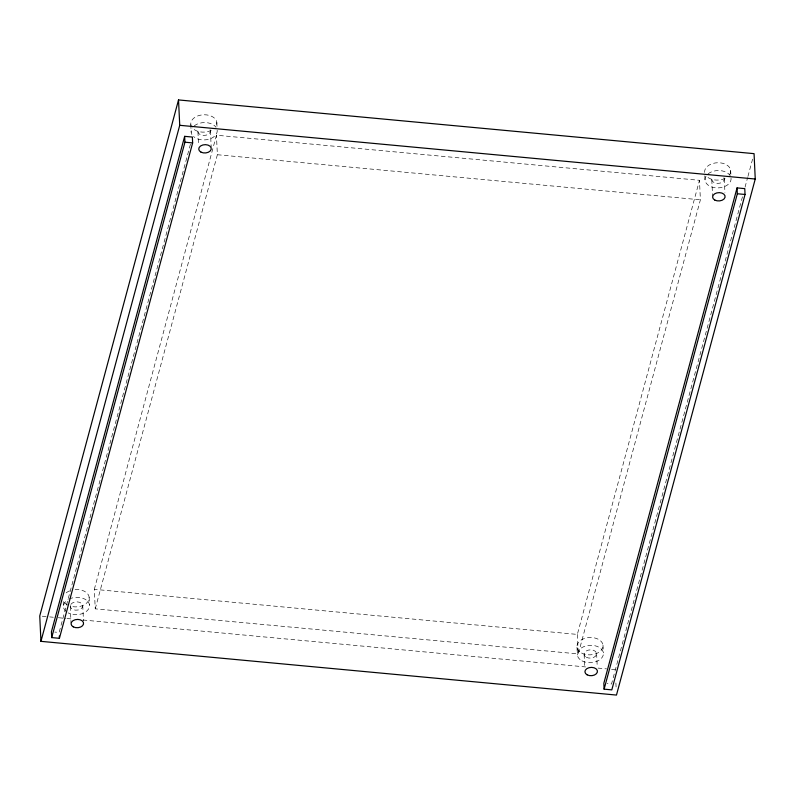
<?xml version="1.0" encoding="UTF-8"?>
<svg xmlns="http://www.w3.org/2000/svg" width="795" height="795" viewBox="0 0 795 795"><rect width="100%" height="100%" fill="white"/><g stroke="black" fill="none" stroke-linecap="round" stroke-linejoin="round"><path stroke-width="0.6" stroke-dasharray="3.98 2.98" d="M190.432 144.263L59.138 632.462L54.736 632.055M94.327 589.333L216.449 135.22L699.481 180.306L700.395 199.813L578.273 653.927L95.241 608.841L94.327 589.333L577.349 634.42L699.481 180.306M95.241 608.841L217.373 154.727L216.449 135.22M742.46 196.763L611.534 684.028L607.132 683.611M745.034 187.183L747.618 177.603M747.936 176.411L752.766 158.444M217.373 154.727L700.395 199.813M42.224 616.205L48.396 616.781M49.628 616.9L53.335 617.248M58.273 617.705L65.687 618.401M66.919 618.51L73.1 619.086M82.978 620.011L585.637 666.935M597.979 668.088L606.625 668.893M611.574 669.35L615.27 669.698M730.675 170.349L730.893 174.811M724.285 178.716L724.941 192.758M711.793 179.74L712.568 196.127M704.817 175.834L705.036 180.296M615.896 682.985L616.185 689.027M602.998 645.113L603.365 652.914M596.608 653.47L597.214 666.349M584.116 654.494L584.722 667.373M577.349 634.42L578.273 653.927M576.991 647.249L577.359 655.05M216.816 122.39L217.134 129.078M210.427 130.748L211.192 147.135M197.935 131.771L198.541 144.65M190.8 124.527L191.168 132.328M89.139 597.144L89.507 604.955M82.74 605.502L83.465 620.726M70.258 606.535L71.033 622.922M63.232 601.507L63.491 607.082M191.525 126.713A13.058 8.675 -2.7 0 1 204.424 114.768A13.058 8.675 -2.7 0 1 215.624 126.842M211.261 130.39A13.058 8.675 -2.7 0 1 193.096 128.691M217.184 130.191A13.058 8.675 -2.7 0 1 208.598 139.304A13.058 8.675 -2.7 0 1 193.463 136.492M191.893 134.524A13.058 8.675 -2.7 0 1 192.37 127.876M194.209 125.918A13.058 8.675 -2.7 0 1 216.031 127.309M704.668 172.485A13.058 8.675 -2.7 0 1 719.982 162.816A13.058 8.675 -2.7 0 1 729.482 174.801M725.12 178.348A13.058 8.675 -2.7 0 1 706.954 176.659M731.042 178.16A13.058 8.675 -2.7 0 1 715.729 187.829A13.058 8.675 -2.7 0 1 706.228 175.844M708.067 173.886A13.058 8.675 -2.7 0 1 730.317 175.963M75.038 589.592A13.058 8.675 -2.7 0 1 88.98 599.41A13.058 8.675 -2.7 0 1 70.576 606.207M67.704 605.065A13.058 8.675 -2.7 0 1 63.848 601.477M66.164 592.871A13.058 8.675 -2.7 0 1 70.666 590.476M69.056 599.092A13.058 8.675 -2.7 0 1 86.526 600.205A13.058 8.675 -2.7 0 1 85.701 611.931A13.058 8.675 -2.7 0 1 68.072 612.865M65.786 611.256A13.058 8.675 -2.7 0 1 68.151 599.569M723.937 177.663A6.271 4.164 -2.7 0 1 717.746 183.397A6.271 4.164 -2.7 0 1 712.37 177.603M210.069 129.694A6.271 4.164 -2.7 0 1 203.878 135.428A6.271 4.164 -2.7 0 1 198.511 129.635M70.835 604.389A6.271 4.164 -2.7 0 1 81.319 603.226A6.271 4.164 -2.7 0 1 78.099 610.004A6.271 4.164 -2.7 0 1 70.338 605.442M581.562 653.023A13.058 8.675 -2.7 0 0 602.839 647.378A13.058 8.675 -2.7 0 0 585.577 638.127A13.058 8.675 -2.7 0 0 581.562 653.023M581.94 660.834A13.058 8.675 -2.7 0 0 603.206 655.179A13.058 8.675 -2.7 0 0 585.945 645.938A13.058 8.675 -2.7 0 0 581.94 660.834M586.312 657.266A6.271 4.164 -2.7 0 0 596.528 654.563A6.271 4.164 -2.7 0 0 588.24 650.121A6.271 4.164 -2.7 0 0 586.312 657.266"/><path stroke-width="1.19" d="M178.527 99.931L39.75 615.976L40.943 641.346L616.473 695.069L755.25 179.024L754.058 153.654L178.527 99.931L179.73 125.302L40.943 641.346M184.659 136.343L51.427 631.747L51.705 637.6L59.416 638.315L192.638 142.921L192.37 137.058L184.659 136.343L184.937 142.196L51.705 637.6M737.054 187.908L603.832 683.303L604.111 689.156L611.812 689.881L745.044 194.477L744.766 188.624L737.054 187.908L737.333 193.761L604.111 689.156M179.73 125.302L755.25 179.024M184.937 142.196L192.638 142.921M737.333 193.761L745.044 194.477M59.307 635.97L59.416 638.315M587.147 674.836A6.271 4.164 -2.7 0 0 597.353 672.123A6.271 4.164 -2.7 0 0 589.065 667.681A6.271 4.164 -2.7 0 0 587.147 674.836M73.289 626.867A6.271 4.164 -2.7 0 0 83.495 624.155A6.271 4.164 -2.7 0 0 75.207 619.712A6.271 4.164 -2.7 0 0 73.289 626.867M200.966 152.113A6.271 4.164 -2.7 0 0 211.172 149.4A6.271 4.164 -2.7 0 0 202.884 144.958A6.271 4.164 -2.7 0 0 200.966 152.113M714.824 200.072A6.271 4.164 -2.7 0 0 725.03 197.359A6.271 4.164 -2.7 0 0 716.742 192.927A6.271 4.164 -2.7 0 0 714.824 200.072"/></g></svg>
